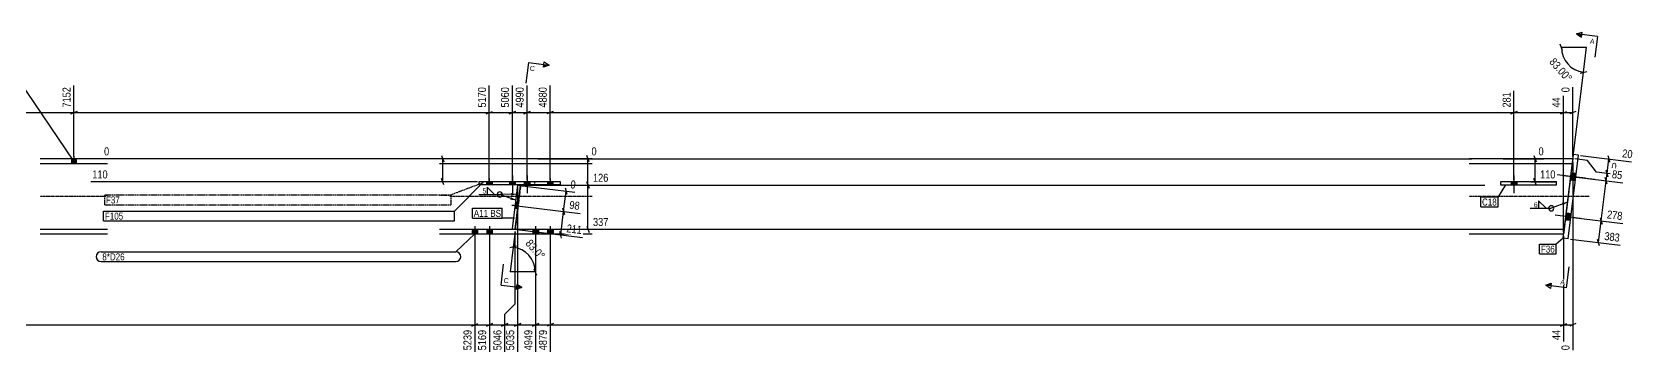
# Model space of a CAD drawing. Header units: millimetres. Extents: x 24 to 84095, y 8 to 4935.
# Drawn here: x 7867 to 15515, y 334 to 1862 of the extents above; entities that cross this region are included whole.
import ezdxf

# ---------------------------------------------------------------- set-up
doc = ezdxf.new("R2010")
doc.units = ezdxf.units.MM
doc.linetypes.add('DXK_LINE_DOT2', pattern=[3.9198, 1.9599, -1.9599])
doc.linetypes.add('DXK_LINE_DOT3', pattern=[5.9187, 2.979, -0.9799, 0.9799, -0.9799])
for name, color, linetype in [('MÅLSÆTNING', 7, 'Continuous'), ('STÅL', 7, 'Continuous'), ('TEKST', 7, 'Continuous')]:
    doc.layers.add(name, color=color, linetype=linetype)
doc.styles.add('Arial', font='ARIAL.TTF', dxfattribs={"height": 0.2})
doc.styles.add('Arial Narrow', font='ARIALN.TTF', dxfattribs={"height": 0.2})

msp = doc.modelspace()

# ---------------------------------------------------------------- hatches: boundary and pattern name
at = {"layer": 'STÅL', "linetype": 'Continuous'}
for points in [[(8077.5, 1256.9), (8055.5, 1256.9), (8055.5, 1234.4), (8077.5, 1234.4)], [(15230.8, 1153.1), (15234.8, 1185.8), (15210, 1188.9), (15206, 1156.1)], [(15230.8, 1153.1), (15234.8, 1185.8), (15210, 1188.9), (15206, 1156.1)], [(10035.4, 1131.9), (10061.4, 1131.9), (10061.4, 1146.9), (10035.4, 1146.9)], [(10171.4, 1146.9), (10145.4, 1146.9), (10145.4, 1131.9), (10171.4, 1131.9)], [(10241.4, 1146.9), (10215.4, 1146.9), (10215.4, 1131.9), (10241.4, 1131.9)], [(10325.4, 1131.9), (10351.4, 1131.9), (10351.4, 1146.9), (10325.4, 1146.9)], [(14950.5, 1146.9), (14924.5, 1146.9), (14924.5, 1131.9), (14950.5, 1131.9)], [(10172.7, 1046.8), (10169.5, 1021), (10184.4, 1019.2), (10187.6, 1045)], [(15186.4, 997), (15182.4, 964.2), (15207.2, 961.2), (15211.3, 993.9)], [(15186.4, 997), (15182.4, 964.2), (15207.2, 961.2), (15211.3, 993.9)], [(9992.3, 919.4), (9966.3, 919.4), (9966.3, 896.9), (9992.3, 896.9)], [(9992.3, 919.4), (9966.3, 919.4), (9966.3, 896.9), (9992.3, 896.9)], [(10062.3, 919.4), (10036.3, 919.4), (10036.3, 896.9), (10062.3, 896.9)], [(10062.3, 919.4), (10036.3, 919.4), (10036.3, 896.9), (10062.3, 896.9)], [(10282.3, 919.4), (10256.3, 919.4), (10256.3, 896.9), (10282.3, 896.9)], [(10282.3, 919.4), (10256.3, 919.4), (10256.3, 896.9), (10282.3, 896.9)], [(10352.3, 919.4), (10326.3, 919.4), (10326.3, 896.9), (10352.3, 896.9)], [(10352.3, 919.4), (10326.3, 919.4), (10326.3, 896.9), (10352.3, 896.9)]]:
    msp.add_hatch(color=96, dxfattribs=at).paths.add_polyline_path(points)
at = {"layer": 'TEKST', "linetype": 'Continuous'}
for color, points in [(30, [(10307.7, 1694.9), (10309.2, 1707.3), (10334, 1704.2)]), (3, [(10152.8, 1073), (10174.2, 1058.6), (10148.5, 1061.2)]), (3, [(10152.8, 1073), (10174.2, 1058.6), (10148.5, 1061.2)]), (3, [(10152.6, 1092.9), (10177.6, 1086.9), (10152.7, 1080.4)]), (3, [(15167.3, 1046.5), (15192.9, 1049.5), (15171.7, 1034.8)]), (30, [(15115.1, 662.1), (15113.6, 649.7), (15088.8, 652.7)])]:
    msp.add_hatch(color=color, dxfattribs=at).paths.add_polyline_path(points)

# ---------------------------------------------------------------- linework, layer by layer
at = {"layer": 'MÅLSÆTNING', "color": 7, "linetype": 'Continuous'}
for p, q in [((15169.7, 1774), (15157.7, 1804)), ((15163.7, 1789), (15283.7, 1789)), ((15269.1, 1669.9), (15283.7, 1789)), ((8066.5, 1266.9), (8066.5, 1606.2)), ((8066.5, 1266.9), (8066.5, 1606.2)), ((10048.4, 1149.4), (10048.4, 1606.2)), ((10048.4, 1149.4), (10048.4, 1606.2)), ((10158.4, 1149.4), (10158.4, 1606.2)), ((10228.4, 1156.9), (10228.4, 1606.2)), ((10228.4, 1156.9), (10228.4, 1606.2)), ((10338.4, 1156.9), (10338.4, 1606.2)), ((10338.4, 1156.9), (10338.4, 1606.2)), ((15219.6, 1266.8), (15269.1, 1669.9)), ((15253.5, 1665.8), (15284.7, 1674.1)), ((14937.5, 1156.9), (14937.5, 1581.9)), ((14937.5, 1156.9), (14937.5, 1581.9)), ((7666.2, 1477.2), (8066.5, 1477.2)), ((8081.5, 1483.2), (8051.5, 1471.2)), ((8051.5, 1471.2), (8081.5, 1483.2)), ((8066.5, 1477.2), (10048.4, 1477.2)), ((10033.4, 1471.2), (10063.4, 1483.2)), ((10143.4, 1471.2), (10173.4, 1483.2)), ((10158.4, 1477.2), (10228.4, 1477.2)), ((10213.4, 1471.2), (10243.4, 1483.2)), ((10228.4, 1477.2), (10338.4, 1477.2)), ((10353.4, 1483.2), (10323.4, 1471.2)), ((10353.4, 1483.2), (10323.4, 1471.2)), ((10338.4, 1477.2), (14937.5, 1477.2)), ((14952.5, 1483.2), (14922.5, 1471.2)), ((14922.5, 1471.2), (14952.5, 1483.2)), ((14937.5, 1477.2), (15174.2, 1477.2)), ((15159.2, 1471.2), (15189.2, 1483.2)), ((15159.2, 1471.2), (15189.2, 1483.2)), ((15174.2, 1477.2), (15218.4, 1477.2)), ((15233.4, 1483.2), (15203.4, 1471.2)), ((9991.8, 1256.9), (8210.2, 1256.9)), ((9820, 1271.9), (9832, 1241.9)), ((9826, 1146.9), (9826, 1256.9)), ((10279.3, 1256.9), (14735.8, 1256.9)), ((10524.9, 1241.9), (10512.9, 1271.9)), ((10518.9, 1130.9), (10518.9, 1256.9)), ((14885.4, 1256.9), (15079.3, 1256.9)), ((15031.9, 1271.9), (15043.9, 1241.9)), ((15037.9, 1146.9), (15037.9, 1256.9)), ((15218.4, 1238.7), (15218.4, 342.3)), ((15288.3, 1248.3), (15228.3, 1255.7)), ((15288.3, 1248.3), (15228.3, 1255.7)), ((15255.5, 1272.5), (15499, 1242.6)), ((15331.9, 1192.6), (15288.3, 1248.3)), ((15331.9, 1192.6), (15288.3, 1248.3)), ((15381.5, 1186.5), (15390, 1256)), ((15385.9, 1271.6), (15394.2, 1240.3)), ((9832, 1131.9), (9820, 1161.9)), ((15043.9, 1131.9), (15031.9, 1161.9)), ((15210.5, 1172.2), (15457, 1141.9)), ((15422.6, 1181.4), (15331.9, 1192.6)), ((15422.6, 1181.4), (15331.9, 1192.6)), ((15381.4, 1136.1), (15373.1, 1167.4)), ((15377.2, 1151.7), (15381.5, 1186.5)), ((15385.6, 1170.9), (15377.4, 1202.1)), ((15377.4, 1202.1), (15385.6, 1170.9)), ((9991.8, 1146.9), (8146.9, 1146.9)), ((10512.9, 1145.9), (10524.9, 1115.9)), ((10524.9, 1115.9), (10512.9, 1145.9)), ((15017.4, 1146.9), (15142.6, 1146.9)), ((10181.1, 1032.7), (10482.5, 995.7)), ((10389, 893.1), (10402.8, 1005.5)), ((10398.7, 1021.1), (10406.9, 989.8)), ((10167.3, 920.3), (10492.9, 880.3)), ((15219.2, 976.3), (15457.6, 947.1)), ((15219.2, 976.3), (15457.6, 947.1)), ((15341, 856.2), (15353.7, 959.8)), ((15349.5, 975.4), (15357.8, 944.2)), ((15349.5, 975.4), (15357.8, 944.2)), ((9979.3, 866.9), (9979.3, 334.6)), ((10049.3, 866.9), (10049.3, 334.6)), ((10171, 909.5), (10161.8, 835.1)), ((10393.1, 877.4), (10384.9, 908.7)), ((15174.2, 886.9), (15174.2, 383.4)), ((15206.5, 872.8), (15444.9, 843.5)), ((15345.1, 840.6), (15336.8, 871.9)), ((10177.5, 839.2), (10146.2, 831)), ((10161.8, 835.1), (10147.2, 716)), ((10267.2, 716), (10147.2, 716)), ((10261.2, 731), (10273.2, 701)), ((10122.2, 513.7), (10172.2, 563.7)), ((10122.2, 513.7), (10172.2, 563.7)), ((9964.3, 457.7), (9994.3, 469.7)), ((10034.3, 457.7), (10064.3, 469.7)), ((10107.2, 457.7), (10137.2, 469.7)), ((10122.2, 334.6), (10122.2, 513.7)), ((10168, 457.7), (10198, 469.7)), ((10254.3, 457.7), (10284.3, 469.7)), ((10269.3, 463.7), (10339.3, 463.7)), ((10354.3, 469.7), (10324.3, 457.7)), ((10354.3, 469.7), (10324.3, 457.7)), ((10339.3, 463.7), (15174.2, 463.7)), ((15159.2, 457.7), (15189.2, 469.7)), ((15159.2, 457.7), (15189.2, 469.7)), ((15174.2, 463.7), (15218.4, 463.7)), ((15233.4, 469.7), (15203.4, 457.7))]:
    msp.add_line(p, q, dxfattribs=at)
for centre, start, end in [((15283.7, 1789), 180, 263), ((10147.2, 716), 0, 83)]:
    msp.add_arc(centre, 120, start, end, dxfattribs=at)
at = {"layer": 'STÅL', "color": 2, "linetype": 'Continuous'}
for p, q in [((8226.9, 1256.9), (7905.5, 1256.9)), ((7905.5, 1234.4), (8226.9, 1234.4)), ((10538.4, 1256.9), (9811.3, 1256.9)), ((9811.3, 1234.4), (10538.4, 1234.4)), ((15218.4, 1256.9), (14723.9, 1256.9)), ((14723.9, 1234.4), (15215.6, 1234.4)), ((15171.7, 877), (15220.8, 1276.7)), ((15196.5, 874), (15245.6, 1273.7)), ((15218.4, 1256.9), (15215.6, 1234.4)), ((15245.6, 1273.7), (15220.8, 1276.7)), ((9998.4, 1146.9), (9998.4, 1131.9)), ((10388.4, 1146.9), (9998.4, 1146.9)), ((10388.4, 1131.9), (9998.4, 1131.9)), ((10183, 1130.9), (10157.3, 921.5)), ((10172.2, 919.7), (10197.9, 1129.1)), ((10197.9, 1129.1), (10183, 1130.9)), ((10388.4, 1131.9), (10388.4, 1146.9)), ((15140.9, 1146.9), (14873.9, 1146.9)), ((14873.9, 1146.9), (14873.9, 1131.9)), ((14873.9, 1131.9), (15140.9, 1131.9)), ((14931, 1131.9), (14931, 1146.9)), ((15140.9, 1131.9), (15140.9, 1146.9)), ((10173.2, 1050.5), (10188.1, 1048.7)), ((8226.9, 919.4), (7905.5, 919.4)), ((10538.4, 919.4), (9811.3, 919.4)), ((10157.3, 921.5), (10172.2, 919.7)), ((15176.9, 919.4), (14723.9, 919.4)), ((15176.9, 919.4), (15174.2, 896.9)), ((8226.9, 896.9), (7905.5, 896.9)), ((10538.4, 896.9), (9811.3, 896.9)), ((15174.2, 896.9), (14723.9, 896.9)), ((15196.5, 874), (15171.7, 877))]:
    msp.add_line(p, q, dxfattribs=at)
at = {"layer": 'STÅL', "color": 96, "linetype": 'Continuous'}
for p, q in [((8055.5, 1256.9), (8055.5, 1234.4)), ((8066.5, 1269.9), (8066.5, 1234.4)), ((8077.5, 1256.9), (8077.5, 1234.4)), ((10048.4, 1161.9), (10048.4, 1131.9)), ((10158.4, 1176.9), (10158.4, 1091.9)), ((10228.4, 1176.9), (10228.4, 1091.9)), ((10338.4, 1161.9), (10338.4, 1131.9)), ((14937.5, 1176.9), (14937.5, 1091.9)), ((15276.5, 1164.1), (15128.6, 1182.3)), ((15174.3, 1176.7), (15322.1, 1158.5)), ((15230.8, 1153.1), (15206, 1156.1)), ((15206, 1156.1), (15230.8, 1153.1)), ((15234.8, 1185.8), (15210, 1188.9)), ((15210, 1188.9), (15234.8, 1185.8)), ((10035.4, 1146.9), (10035.4, 1131.9)), ((10061.4, 1146.9), (10061.4, 1131.9)), ((10145.4, 1146.9), (10145.4, 1131.9)), ((10171.4, 1146.9), (10171.4, 1131.9)), ((10215.4, 1146.9), (10215.4, 1131.9)), ((10241.4, 1146.9), (10241.4, 1131.9)), ((10325.4, 1146.9), (10325.4, 1131.9)), ((10351.4, 1146.9), (10351.4, 1131.9)), ((14924.5, 1146.9), (14924.5, 1131.9)), ((14950.5, 1146.9), (14950.5, 1131.9)), ((10156.2, 1035.7), (10186, 1032.1)), ((10169.5, 1021), (10184.4, 1019.2)), ((10172.7, 1046.8), (10187.6, 1045)), ((15211.3, 993.9), (15186.4, 997)), ((15211.3, 993.9), (15186.4, 997)), ((9966.3, 919.4), (9966.3, 896.9)), ((9966.3, 919.4), (9966.3, 896.9)), ((9979.3, 934.4), (9979.3, 829.4)), ((9979.3, 934.4), (9979.3, 829.4)), ((9992.3, 919.4), (9992.3, 896.9)), ((9992.3, 919.4), (9992.3, 896.9)), ((10036.3, 919.4), (10036.3, 896.9)), ((10036.3, 919.4), (10036.3, 896.9)), ((10049.3, 934.4), (10049.3, 829.4)), ((10049.3, 934.4), (10049.3, 829.4)), ((10062.3, 919.4), (10062.3, 896.9)), ((10062.3, 919.4), (10062.3, 896.9)), ((10256.3, 919.4), (10256.3, 896.9)), ((10256.3, 919.4), (10256.3, 896.9)), ((10269.3, 934.4), (10269.3, 829.4)), ((10269.3, 934.4), (10269.3, 829.4)), ((10282.3, 919.4), (10282.3, 896.9)), ((10282.3, 919.4), (10282.3, 896.9)), ((10326.3, 919.4), (10326.3, 896.9)), ((10326.3, 919.4), (10326.3, 896.9)), ((10339.3, 934.4), (10339.3, 829.4)), ((10339.3, 934.4), (10339.3, 829.4)), ((10352.3, 919.4), (10352.3, 896.9)), ((10352.3, 919.4), (10352.3, 896.9)), ((15252.9, 972.2), (15134.8, 986.7)), ((15252.9, 972.2), (15134.8, 986.7)), ((15207.2, 961.2), (15182.4, 964.2)), ((15207.2, 961.2), (15182.4, 964.2))]:
    msp.add_line(p, q, dxfattribs=at)
at = {"layer": 'STÅL', "color": 7, "linetype": 'DXK_LINE_DOT2'}
for p, q in [((15215.6, 1234.4), (15176.9, 919.4)), ((10263.4, 1146.9), (9998.4, 1146.9)), ((9998.4, 1146.9), (9998.4, 1131.9)), ((10263.4, 1131.9), (9998.4, 1131.9)), ((10183, 1130.9), (10157.3, 921.5)), ((10197.9, 1129.1), (10172.2, 919.7)), ((10183, 1130.9), (10197.9, 1129.1)), ((10263.4, 1146.9), (10263.4, 1131.9)), ((10188.1, 1048.7), (10173.2, 1050.5)), ((10157.3, 921.5), (10172.2, 919.7))]:
    msp.add_line(p, q, dxfattribs=at)
at = {"layer": 'STÅL', "color": 96, "linetype": 'DXK_LINE_DOT2'}
for p, q in [((10048.4, 1161.9), (10048.4, 1131.9)), ((10158.4, 1176.9), (10158.4, 1091.9)), ((10228.4, 1176.9), (10228.4, 1091.9)), ((10035.4, 1146.9), (10035.4, 1131.9)), ((10061.4, 1146.9), (10061.4, 1131.9)), ((10145.4, 1146.9), (10145.4, 1131.9)), ((10171.4, 1146.9), (10171.4, 1131.9)), ((10215.4, 1146.9), (10215.4, 1131.9)), ((10241.4, 1146.9), (10241.4, 1131.9)), ((10156.2, 1035.7), (10186, 1032.1)), ((10169.5, 1021), (10184.4, 1019.2)), ((10172.7, 1046.8), (10187.6, 1045))]:
    msp.add_line(p, q, dxfattribs=at)
at = {"layer": 'STÅL', "color": 7, "linetype": 'DXK_LINE_DOT3'}
for p, q in [((8226.9, 1076.9), (7905.5, 1076.9)), ((10538.4, 1076.9), (9811.3, 1076.9)), ((15296.3, 1076.9), (14723.9, 1076.9))]:
    msp.add_line(p, q, dxfattribs=at)
at = {"layer": 'TEKST', "color": 30, "linetype": 'Continuous'}
for p, q in [((15236.1, 1852.7), (15259.4, 1837.3)), ((10307.7, 1694.9), (10310.7, 1719.7)), ((10334, 1704.2), (10307.7, 1694.9)), ((10310.7, 1719.7), (10334, 1704.2)), ((15088.8, 652.7), (15115.1, 662.1)), ((15112.1, 637.3), (15088.8, 652.7)), ((15115.1, 662.1), (15112.1, 637.3))]:
    msp.add_line(p, q, dxfattribs=at)
at = {"layer": 'TEKST', "color": 3, "linetype": 'Continuous'}
for p, q in [((10177.6, 1086.9), (10098.4, 1086)), ((10174.2, 1058.6), (10098.4, 1086)), ((10174.2, 1058.6), (10098.4, 1086)), ((15192.9, 1049.5), (15115.3, 1020.2))]:
    msp.add_line(p, q, dxfattribs=at)
for centre, start, end in [((10098.4, 1086), 90, 270), ((10098.4, 1086), 270, 90), ((15115.3, 1020.2), 90, 270), ((15115.3, 1020.2), 270, 90)]:
    msp.add_arc(centre, 12.5, start, end, dxfattribs=at)

# ---------------------------------------------------------------- wipeouts: each hides what was drawn before it
at = {"color": 0, "linetype": 'Continuous'}
msp.add_wipeout([(10264, 1675), (10267.1, 1699.8), (10243.2, 1702.8), (10240.1, 1678)], dxfattribs=at).dxf.layer = 'TEKST'
at = {"color": 0}
for points in [[(15132.2, 808.6), (15132.2, 843.6), (15066.1, 843.6), (15066.1, 808.6)], [(9882.7, 771.4), (9882.7, 806.4), (8201.8, 806.4), (8201.8, 771.4)]]:
    msp.add_wipeout(points, dxfattribs=at).dxf.layer = 'TEKST'

# ---------------------------------------------------------------- next in the draw order: linework, layer by layer
at = {"layer": 'TEKST', "color": 7, "linetype": 'Continuous'}
msp.add_line((10234.8, 1716.4), (10334, 1704.2), dxfattribs=at)

# ---------------------------------------------------------------- next in the draw order: texts
at = {"layer": 'TEKST', "color": 3, "linetype": 'Continuous', "style": 'Arial'}
msp.add_text('C', height=23.9, rotation=-7.00154, dxfattribs=at).set_placement((10240.1, 1678))

# ---------------------------------------------------------------- next in the draw order: wipeouts: each hides what was drawn before it
at = {"color": 0}
for points, layer in [([(15189.7, 1607.7), (15231.7, 1644.8), (15134.2, 1755), (15092.3, 1717.9)], 'MÅLSÆTNING'), ([(10288.6, 759.2), (10330.5, 796.3), (10249.2, 888.2), (10207.3, 851.1)], 'MÅLSÆTNING'), ([(9859.6, 1043.4), (9859.6, 1078.4), (8219.1, 1078.4), (8219.1, 1043.4)], 'TEKST'), ([(14855.3, 1033.4), (14855.3, 1068.4), (14785, 1068.4), (14785, 1033.4)], 'TEKST'), ([(15049.8, 1023.2), (15049.8, 1052.2), (15030.5, 1052.2), (15030.5, 1023.2)], 'TEKST'), ([(15132.2, 808.6), (15132.2, 843.6), (15066.1, 843.6), (15066.1, 808.6)], 'TEKST'), ([(9882.7, 771.4), (9882.7, 806.4), (8201.8, 806.4), (8201.8, 771.4)], 'TEKST')]:
    msp.add_wipeout(points, dxfattribs=at).dxf.layer = layer
at = {"color": 0, "linetype": 'Continuous'}
for points, layer in [([(8058.5, 1606.9), (8002.5, 1606.9), (8002.5, 1493.4), (8058.5, 1493.4)], 'MÅLSÆTNING'), ([(10330.4, 1606.9), (10274.4, 1606.9), (10274.4, 1493.4), (10330.4, 1493.4)], 'MÅLSÆTNING'), ([(14929.5, 1582.6), (14873.5, 1582.6), (14873.5, 1493.4), (14929.5, 1493.4)], 'MÅLSÆTNING'), ([(9817, 1264.9), (9817, 1320.9), (8202.2, 1320.9), (8202.2, 1264.9)], 'MÅLSÆTNING'), ([(14743.8, 1264.9), (14743.8, 1320.9), (10527.9, 1320.9), (10527.9, 1264.9)], 'MÅLSÆTNING'), ([(15087.3, 1264.9), (15087.3, 1320.9), (15046.9, 1320.9), (15046.9, 1264.9)], 'MÅLSÆTNING'), ([(15507.9, 1249.5), (15514.7, 1305.1), (15450.4, 1313), (15443.6, 1257.4)], 'MÅLSÆTNING'), ([(8235.3, 1154.9), (8235.3, 1210.9), (8146.2, 1210.9), (8146.2, 1154.9)], 'MÅLSÆTNING'), ([(15143.4, 1154.9), (15143.4, 1210.9), (15054.2, 1210.9), (15054.2, 1154.9)], 'MÅLSÆTNING'), ([(10484.2, 1003.5), (10491, 1059.1), (10426.8, 1067), (10419.9, 1011.4)], 'MÅLSÆTNING'), ([(10494.6, 888.2), (10501.4, 943.7), (10413, 954.6), (10406.1, 899)], 'MÅLSÆTNING'), ([(15210.4, 374.7), (15154.4, 374.7), (15154.4, 334.3), (15210.4, 334.3)], 'MÅLSÆTNING'), ([(15320.9, 1804.5), (15323.9, 1829.3), (15301.9, 1832.1), (15298.8, 1807.2)], 'TEKST')]:
    msp.add_wipeout(points, dxfattribs=at).dxf.layer = layer

# ---------------------------------------------------------------- next in the draw order: hatches: boundary and pattern name
at = {"layer": 'TEKST', "linetype": 'Continuous'}
msp.add_hatch(color=30, dxfattribs=at).paths.add_polyline_path([(15260.9, 1849.7), (15259.4, 1837.3), (15236.1, 1852.7)])

# ---------------------------------------------------------------- next in the draw order: linework, layer by layer
at = {"layer": 'MÅLSÆTNING', "color": 7, "linetype": 'Continuous'}
for p, q in [((15174.2, 906.9), (15174.2, 1557.5)), ((15218.4, 1266.9), (15218.4, 1598.5)), ((10243.4, 1483.2), (10213.4, 1471.2)), ((10183, 1120.9), (10183, 334.6)), ((10193, 1129.7), (10455.8, 1097.4)), ((10402.8, 1005.5), (10414.7, 1102.5)), ((10410.6, 1118.1), (10418.8, 1086.9)), ((10518.9, 919.7), (10518.9, 1130.9)), ((10181.1, 1032.7), (10482.5, 995.7)), ((10406.9, 989.8), (10398.7, 1021.1)), ((10182.2, 919.7), (14799.1, 919.7)), ((10512.9, 934.7), (10524.9, 904.7)), ((10172.2, 563.7), (10172.2, 909.7)), ((10172.2, 563.7), (10172.2, 909.7)), ((10269.3, 866.9), (10269.3, 334.6)), ((10339.3, 866.9), (10339.3, 334.6)), ((10339.3, 866.9), (10339.3, 334.6)), ((15174.2, 886.9), (15174.2, 383.4))]:
    msp.add_line(p, q, dxfattribs=at)
at = {"layer": 'TEKST', "color": 30, "linetype": 'Continuous'}
for p in [(15236.1, 1852.7), (15259.4, 1837.3)]:
    msp.add_line(p, (15262.4, 1862.1), dxfattribs=at)
at = {"layer": 'TEKST', "color": 7, "linetype": 'Continuous'}
for p, q in [((15335.4, 1840.5), (15236.1, 1852.7)), ((15335.4, 1840.5), (15323.2, 1741.3)), ((8066.5, 1245.6), (7804.2, 1633.4)), ((9979.3, 898.1), (9888.7, 812.4)), ((15060.1, 849.6), (15138.2, 849.6)), ((15060.1, 802.6), (15060.1, 849.6)), ((15171.7, 877), (15138.2, 849.6)), ((15138.2, 802.6), (15138.2, 849.6)), ((8195.8, 812.4), (9888.7, 812.4)), ((8195.8, 765.4), (9888.7, 765.4)), ((15060.1, 802.6), (15138.2, 802.6))]:
    msp.add_line(p, q, dxfattribs=at)
at = {"layer": 'TEKST', "color": 3, "linetype": 'Continuous'}
for p, q in [((15015, 1020.2), (15115.3, 1020.2)), ((15090.6, 1020.2), (15054.9, 1055.9)), ((15054.9, 1055.9), (15054.9, 1020.2)), ((15054.9, 1020.2), (15090.6, 1020.2))]:
    msp.add_line(p, q, dxfattribs=at)
at = {"layer": 'TEKST', "color": 7, "linetype": 'Continuous'}
for centre, start, end in [((8195.8, 788.9), 90, 270), ((9888.7, 788.9), 270, 90)]:
    msp.add_arc(centre, 23.5, start, end, dxfattribs=at)

# ---------------------------------------------------------------- next in the draw order: texts
at = {"layer": 'MÅLSÆTNING', "color": 3, "style": 'Arial Narrow'}
for s, p in [('83.00°', (15103.6, 1717.2)), ('83.0°', (10218.6, 850.4))]:
    msp.add_text(s, height=38.18, rotation=-48.50088, dxfattribs=at).set_placement(p)
at = {"layer": 'MÅLSÆTNING', "color": 3, "linetype": 'Continuous', "style": 'Arial Narrow'}
for s, height, rotation, p in [('7152', 38.18, 90.00021, (8050.5, 1501.4)), ('4880', 38.18, 90.00021, (10322.4, 1501.4)), ('281', 38.18, 90.00021, (14921.5, 1501.4)), ('20', 38.18, -7.00154, (15452.5, 1264.4)), ('98', 38.18, -7.00154, (10428.8, 1018.4)), ('211', 38.18, -7.00154, (10415, 906)), ('0', 38.2, 90.00021, (15202.4, 342.3))]:
    msp.add_text(s, height=height, rotation=rotation, dxfattribs=at).set_placement(p)
for s, height, p in [('0', 38.2, (8210.2, 1272.9)), ('0', 38.2, (10535.9, 1272.9)), ('0', 38.2, (15054.9, 1272.9)), ('110', 38.18, (8154.2, 1162.9)), ('110', 38.18, (15062.2, 1162.9))]:
    msp.add_text(s, height=height, dxfattribs=at).set_placement(p)
at = {"layer": 'TEKST', "color": 3, "linetype": 'Continuous', "style": 'Arial'}
msp.add_text('A', height=23.9, rotation=-7.00154, dxfattribs=at).set_placement((15298.8, 1807.2))
at = {"layer": 'TEKST', "color": 3, "style": 'Arial Narrow'}
for s, height, p in [('6', 23.9, (15032.5, 1025.2)), ('F36', 33.4, (15066.1, 808.6)), ('8*D26', 33.4, (8201.8, 771.4))]:
    msp.add_text(s, height=height, dxfattribs=at).set_placement(p)

# ---------------------------------------------------------------- next in the draw order: wipeouts: each hides what was drawn before it
at = {"color": 0}
for points in [[(9859.6, 1043.4), (9859.6, 1078.4), (8219.1, 1078.4), (8219.1, 1043.4)], [(14855.3, 1033.4), (14855.3, 1068.4), (14785, 1068.4), (14785, 1033.4)]]:
    msp.add_wipeout(points, dxfattribs=at).dxf.layer = 'TEKST'

# ---------------------------------------------------------------- next in the draw order: linework, layer by layer
at = {"layer": 'TEKST', "color": 7, "linetype": 'DXK_LINE_DOT2'}
for p, q in [((8213.1, 1084.4), (9865.6, 1084.4)), ((8213.1, 1037.4), (8213.1, 1084.4)), ((10019.8, 1142.3), (9865.6, 1084.4)), ((9865.6, 1037.4), (9865.6, 1084.4)), ((8213.1, 1037.4), (9865.6, 1037.4))]:
    msp.add_line(p, q, dxfattribs=at)
at = {"layer": 'TEKST', "color": 7, "linetype": 'Continuous'}
for p, q in [((14779, 1074.4), (14861.3, 1074.4)), ((14779, 1027.4), (14779, 1074.4)), ((14897.3, 1131.9), (14861.3, 1074.4)), ((14861.3, 1027.4), (14861.3, 1074.4)), ((14779, 1027.4), (14861.3, 1027.4))]:
    msp.add_line(p, q, dxfattribs=at)

# ---------------------------------------------------------------- next in the draw order: texts
at = {"layer": 'TEKST', "color": 3, "style": 'Arial Narrow'}
for s, p in [('F37', (8219.1, 1043.4)), ('C18', (14785, 1033.4))]:
    msp.add_text(s, height=33.4, dxfattribs=at).set_placement(p)

# ---------------------------------------------------------------- next in the draw order: wipeouts: each hides what was drawn before it
at = {"color": 0, "linetype": 'Continuous'}
for points, layer in [([(10220.4, 1606.9), (10164.4, 1606.9), (10164.4, 1493.4), (10220.4, 1493.4)], 'MÅLSÆTNING'), ([(15210.4, 1606.5), (15154.4, 1606.5), (15154.4, 1566.2), (15210.4, 1566.2)], 'MÅLSÆTNING'), ([(15431.5, 1188.4), (15438.3, 1244), (15398.2, 1248.9), (15391.4, 1193.3)], 'MÅLSÆTNING'), ([(10464.7, 1104.4), (10471.5, 1160), (10431.4, 1164.9), (10424.6, 1109.3)], 'MÅLSÆTNING'), ([(14799.8, 927.7), (14799.8, 983.7), (10535.2, 983.7), (10535.2, 927.7)], 'MÅLSÆTNING'), ([(10331.3, 447.4), (10275.3, 447.4), (10275.3, 333.9), (10331.3, 333.9)], 'MÅLSÆTNING'), ([(15166.2, 447.4), (15110.2, 447.4), (15110.2, 382.7), (15166.2, 382.7)], 'MÅLSÆTNING'), ([(10139.6, 661.9), (10142.7, 686.7), (10118.8, 689.6), (10115.7, 664.8)], 'TEKST'), ([(15179.6, 654.2), (15182.7, 679), (15160.6, 681.7), (15157.6, 656.9)], 'TEKST')]:
    msp.add_wipeout(points, dxfattribs=at).dxf.layer = layer

# ---------------------------------------------------------------- next in the draw order: hatches: boundary and pattern name
at = {"layer": 'TEKST', "linetype": 'Continuous'}
msp.add_hatch(color=30, dxfattribs=at).paths.add_polyline_path([(10178.7, 644.5), (10180.2, 656.9), (10203.5, 641.4)])

# ---------------------------------------------------------------- next in the draw order: linework, layer by layer
at = {"layer": 'MÅLSÆTNING', "color": 7, "linetype": 'Continuous'}
for p, q in [((10158.4, 1149.4), (10158.4, 1606.2)), ((15174.2, 906.9), (15174.2, 1557.5)), ((10048.4, 1477.2), (10158.4, 1477.2)), ((10173.4, 1483.2), (10143.4, 1471.2)), ((15210.5, 1172.2), (15457, 1141.9)), ((15353.7, 959.8), (15377.2, 1151.7)), ((15381.4, 1136.1), (15373.1, 1167.4)), ((10193, 1130.9), (14799.1, 1130.9)), ((10193, 1130.9), (14799.1, 1130.9)), ((10269.3, 866.9), (10269.3, 334.6)), ((10183, 463.7), (10269.3, 463.7)), ((10284.3, 469.7), (10254.3, 457.7))]:
    msp.add_line(p, q, dxfattribs=at)
at = {"layer": 'TEKST', "color": 7, "linetype": 'Continuous'}
for p, q in [((10234.8, 1716.4), (10222.6, 1617.1)), ((10104.3, 653.6), (10116.5, 752.9)), ((15188, 640.6), (15200.2, 739.8)), ((10104.3, 653.6), (10203.5, 641.4)), ((15188, 640.6), (15088.8, 652.7))]:
    msp.add_line(p, q, dxfattribs=at)
at = {"layer": 'TEKST', "color": 30, "linetype": 'Continuous'}
for p, q in [((10180.2, 656.9), (10177.2, 632.1)), ((10203.5, 641.4), (10177.2, 632.1)), ((10203.5, 641.4), (10180.2, 656.9))]:
    msp.add_line(p, q, dxfattribs=at)

# ---------------------------------------------------------------- next in the draw order: texts
at = {"layer": 'MÅLSÆTNING', "color": 3, "linetype": 'Continuous', "style": 'Arial Narrow'}
for s, height, rotation, p in [('4990', 38.18, 90.00021, (10212.4, 1501.4)), ('0', 38.2, 90.00021, (15202.4, 1574.2)), ('0', 38.2, -7.00154, (15400.3, 1200.3)), ('0', 38.2, -7.00154, (10433.5, 1116.3)), ('4879', 38.18, 90.00021, (10323.3, 341.9)), ('44', 38.18, 90.00021, (15158.2, 390.7))]:
    msp.add_text(s, height=height, rotation=rotation, dxfattribs=at).set_placement(p)
msp.add_text('337', height=38.18, dxfattribs=at).set_placement((10543.2, 935.7))
at = {"layer": 'TEKST', "color": 3, "linetype": 'Continuous', "style": 'Arial'}
for s, p in [('C', (10115.7, 664.8)), ('A', (15157.6, 656.9))]:
    msp.add_text(s, height=23.9, rotation=-7.00154, dxfattribs=at).set_placement(p)

# ---------------------------------------------------------------- next in the draw order: wipeouts: each hides what was drawn before it
at = {"color": 0}
msp.add_wipeout([(9875.9, 966.1), (9875.9, 1001.1), (8214.1, 1001.1), (8214.1, 966.1)], dxfattribs=at).dxf.layer = 'TEKST'

# ---------------------------------------------------------------- next in the draw order: wipeouts: each hides what was drawn before it
at = {"color": 0, "linetype": 'Continuous'}
for points in [[(10150.4, 1606.9), (10094.4, 1606.9), (10094.4, 1493.4), (10150.4, 1493.4)], [(15166.2, 1558.2), (15110.2, 1558.2), (15110.2, 1493.4), (15166.2, 1493.4)], [(14799.8, 1138.9), (14799.8, 1194.9), (10535.2, 1194.9), (10535.2, 1138.9)], [(15458.6, 1149.8), (15465.5, 1205.4), (15401.2, 1213.3), (15394.4, 1157.7)], [(15459.3, 954.9), (15466.1, 1010.5), (15377.6, 1021.4), (15370.8, 965.8)], [(10261.3, 447.4), (10205.3, 447.4), (10205.3, 333.9), (10261.3, 333.9)]]:
    msp.add_wipeout(points, dxfattribs=at).dxf.layer = 'MÅLSÆTNING'
at = {"color": 0}
msp.add_wipeout([(9875.9, 966.1), (9875.9, 1001.1), (8214.1, 1001.1), (8214.1, 966.1)], dxfattribs=at).dxf.layer = 'TEKST'

# ---------------------------------------------------------------- next in the draw order: linework, layer by layer
at = {"layer": 'MÅLSÆTNING', "color": 7, "linetype": 'Continuous'}
for p, q in [((10033.4, 1471.2), (10063.4, 1483.2)), ((10183, 1120.9), (10183, 334.6)), ((10122.2, 463.7), (10183, 463.7)), ((10198, 469.7), (10168, 457.7))]:
    msp.add_line(p, q, dxfattribs=at)
at = {"layer": 'TEKST', "color": 7, "linetype": 'Continuous'}
for p, q in [((10021.3, 1146.9), (9881.9, 1007.1)), ((8208.1, 1007.1), (9881.9, 1007.1)), ((8208.1, 960.1), (8208.1, 1007.1)), ((9881.9, 960.1), (9881.9, 1007.1)), ((8208.1, 960.1), (9881.9, 960.1))]:
    msp.add_line(p, q, dxfattribs=at)

# ---------------------------------------------------------------- next in the draw order: texts
at = {"layer": 'MÅLSÆTNING', "color": 3, "linetype": 'Continuous', "style": 'Arial Narrow'}
for s, rotation, p in [('5060', 90.00021, (10142.4, 1501.4)), ('44', 90.00021, (15158.2, 1501.4)), ('85', -7.00154, (15403.3, 1164.7)), ('278', -7.00154, (15379.7, 972.7)), ('4949', 90.00021, (10253.3, 341.9))]:
    msp.add_text(s, height=38.18, rotation=rotation, dxfattribs=at).set_placement(p)
msp.add_text('126', height=38.18, dxfattribs=at).set_placement((10543.2, 1146.9))
at = {"layer": 'TEKST', "color": 3, "style": 'Arial Narrow'}
msp.add_text('F105', height=33.4, dxfattribs=at).set_placement((8214.1, 966.1))

# ---------------------------------------------------------------- next in the draw order: wipeouts: each hides what was drawn before it
at = {"color": 0, "linetype": 'Continuous'}
msp.add_wipeout([(15446.6, 851.3), (15453.4, 906.9), (15364.9, 917.8), (15358.1, 862.2)], dxfattribs=at).dxf.layer = 'MÅLSÆTNING'

# ---------------------------------------------------------------- next in the draw order: texts
at = {"layer": 'MÅLSÆTNING', "color": 3, "linetype": 'Continuous', "style": 'Arial Narrow'}
msp.add_text('383', height=38.18, rotation=-7.00154, dxfattribs=at).set_placement((15367, 869.2))

# ---------------------------------------------------------------- next in the draw order: wipeouts: each hides what was drawn before it
at = {"color": 0, "linetype": 'Continuous'}
for points in [[(10040.4, 1606.9), (9984.4, 1606.9), (9984.4, 1493.4), (10040.4, 1493.4)], [(10175, 447.4), (10119, 447.4), (10119, 333.9), (10175, 333.9)]]:
    msp.add_wipeout(points, dxfattribs=at).dxf.layer = 'MÅLSÆTNING'
at = {"color": 0}
for points in [[(10032.9, 1089), (10032.9, 1118), (10013.7, 1118), (10013.7, 1089)], [(10042.6, 979.3), (10042.6, 1014.3), (9974.4, 1014.3), (9974.4, 979.3)]]:
    msp.add_wipeout(points, dxfattribs=at).dxf.layer = 'TEKST'

# ---------------------------------------------------------------- next in the draw order: linework, layer by layer
at = {"layer": 'MÅLSÆTNING', "color": 7, "linetype": 'Continuous'}
for p, q in [((10049.3, 463.7), (10122.2, 463.7)), ((10137.2, 469.7), (10107.2, 457.7)), ((10122.2, 334.6), (10122.2, 513.7))]:
    msp.add_line(p, q, dxfattribs=at)
at = {"layer": 'TEKST', "color": 3, "linetype": 'Continuous'}
for p, q in [((9998.2, 1086), (10098.4, 1086)), ((10073.8, 1086), (10038, 1121.7)), ((10038, 1121.7), (10038, 1086)), ((10038, 1086), (10073.8, 1086))]:
    msp.add_line(p, q, dxfattribs=at)

# ---------------------------------------------------------------- next in the draw order: texts
at = {"layer": 'MÅLSÆTNING', "color": 3, "linetype": 'Continuous', "style": 'Arial Narrow'}
for s, p in [('5170', (10032.4, 1501.4)), ('5035', (10167, 341.9))]:
    msp.add_text(s, height=38.18, rotation=90.00021, dxfattribs=at).set_placement(p)
at = {"layer": 'TEKST', "color": 3, "style": 'Arial Narrow'}
msp.add_text('5', height=23.9, dxfattribs=at).set_placement((10015.7, 1091))

# ---------------------------------------------------------------- next in the draw order: wipeouts: each hides what was drawn before it
at = {"color": 0}
msp.add_wipeout([(10042.6, 979.3), (10042.6, 1014.3), (9974.4, 1014.3), (9974.4, 979.3)], dxfattribs=at).dxf.layer = 'TEKST'

# ---------------------------------------------------------------- next in the draw order: linework, layer by layer
at = {"layer": 'TEKST', "color": 7, "linetype": 'Continuous'}
msp.add_line((9968.4, 973.3), (9968.4, 1020.3), dxfattribs=at)

# ---------------------------------------------------------------- next in the draw order: wipeouts: each hides what was drawn before it
at = {"color": 0, "linetype": 'Continuous'}
msp.add_wipeout([(10114.2, 447.4), (10058.2, 447.4), (10058.2, 333.9), (10114.2, 333.9)], dxfattribs=at).dxf.layer = 'MÅLSÆTNING'
at = {"color": 0}
msp.add_wipeout([(10104.3, 979.3), (10104.3, 1014.3), (10053.1, 1014.3), (10053.1, 979.3)], dxfattribs=at).dxf.layer = 'TEKST'

# ---------------------------------------------------------------- next in the draw order: linework, layer by layer
at = {"layer": 'MÅLSÆTNING', "color": 7, "linetype": 'Continuous'}
for p, q in [((10049.3, 866.9), (10049.3, 334.6)), ((9979.3, 463.7), (10049.3, 463.7)), ((10064.3, 469.7), (10034.3, 457.7))]:
    msp.add_line(p, q, dxfattribs=at)

# ---------------------------------------------------------------- next in the draw order: texts
at = {"layer": 'MÅLSÆTNING', "color": 3, "linetype": 'Continuous', "style": 'Arial Narrow'}
msp.add_text('5046', height=38.18, rotation=90.00021, dxfattribs=at).set_placement((10106.2, 341.9))

# ---------------------------------------------------------------- next in the draw order: wipeouts: each hides what was drawn before it
at = {"color": 0}
msp.add_wipeout([(10104.3, 979.3), (10104.3, 1014.3), (10053.1, 1014.3), (10053.1, 979.3)], dxfattribs=at).dxf.layer = 'TEKST'

# ---------------------------------------------------------------- next in the draw order: linework, layer by layer
at = {"layer": 'TEKST', "color": 7, "linetype": 'Continuous'}
for p, q in [((9968.4, 1020.3), (10110.3, 1020.3)), ((10110.3, 973.3), (10110.3, 1020.3)), ((9968.4, 973.3), (10110.3, 973.3)), ((10167.8, 973.3), (10110.3, 973.3))]:
    msp.add_line(p, q, dxfattribs=at)

# ---------------------------------------------------------------- next in the draw order: texts
at = {"layer": 'TEKST', "color": 3, "style": 'Arial Narrow'}
for s, p in [('A11', (9974.4, 979.3)), ('BS', (10053.1, 979.3))]:
    msp.add_text(s, height=33.4, dxfattribs=at).set_placement(p)

# ---------------------------------------------------------------- next in the draw order: wipeouts: each hides what was drawn before it
at = {"color": 0, "linetype": 'Continuous'}
msp.add_wipeout([(10041.3, 447.4), (9985.3, 447.4), (9985.3, 333.9), (10041.3, 333.9)], dxfattribs=at).dxf.layer = 'MÅLSÆTNING'

# ---------------------------------------------------------------- next in the draw order: linework, layer by layer
at = {"layer": 'MÅLSÆTNING', "color": 7, "linetype": 'Continuous'}
for p, q in [((9979.3, 866.9), (9979.3, 334.6)), ((5109.1, 463.7), (9979.3, 463.7)), ((9964.3, 457.7), (9994.3, 469.7))]:
    msp.add_line(p, q, dxfattribs=at)

# ---------------------------------------------------------------- next in the draw order: texts
at = {"layer": 'MÅLSÆTNING', "color": 3, "linetype": 'Continuous', "style": 'Arial Narrow'}
msp.add_text('5169', height=38.18, rotation=90.00021, dxfattribs=at).set_placement((10033.3, 341.9))

# ---------------------------------------------------------------- next in the draw order: wipeouts: each hides what was drawn before it
at = {"color": 0, "linetype": 'Continuous'}
msp.add_wipeout([(9971.3, 447.4), (9915.3, 447.4), (9915.3, 333.9), (9971.3, 333.9)], dxfattribs=at).dxf.layer = 'MÅLSÆTNING'

# ---------------------------------------------------------------- next in the draw order: texts
at = {"layer": 'MÅLSÆTNING', "color": 3, "linetype": 'Continuous', "style": 'Arial Narrow'}
msp.add_text('5239', height=38.18, rotation=90.00021, dxfattribs=at).set_placement((9963.3, 341.9))

doc.saveas('drawing.dxf')
